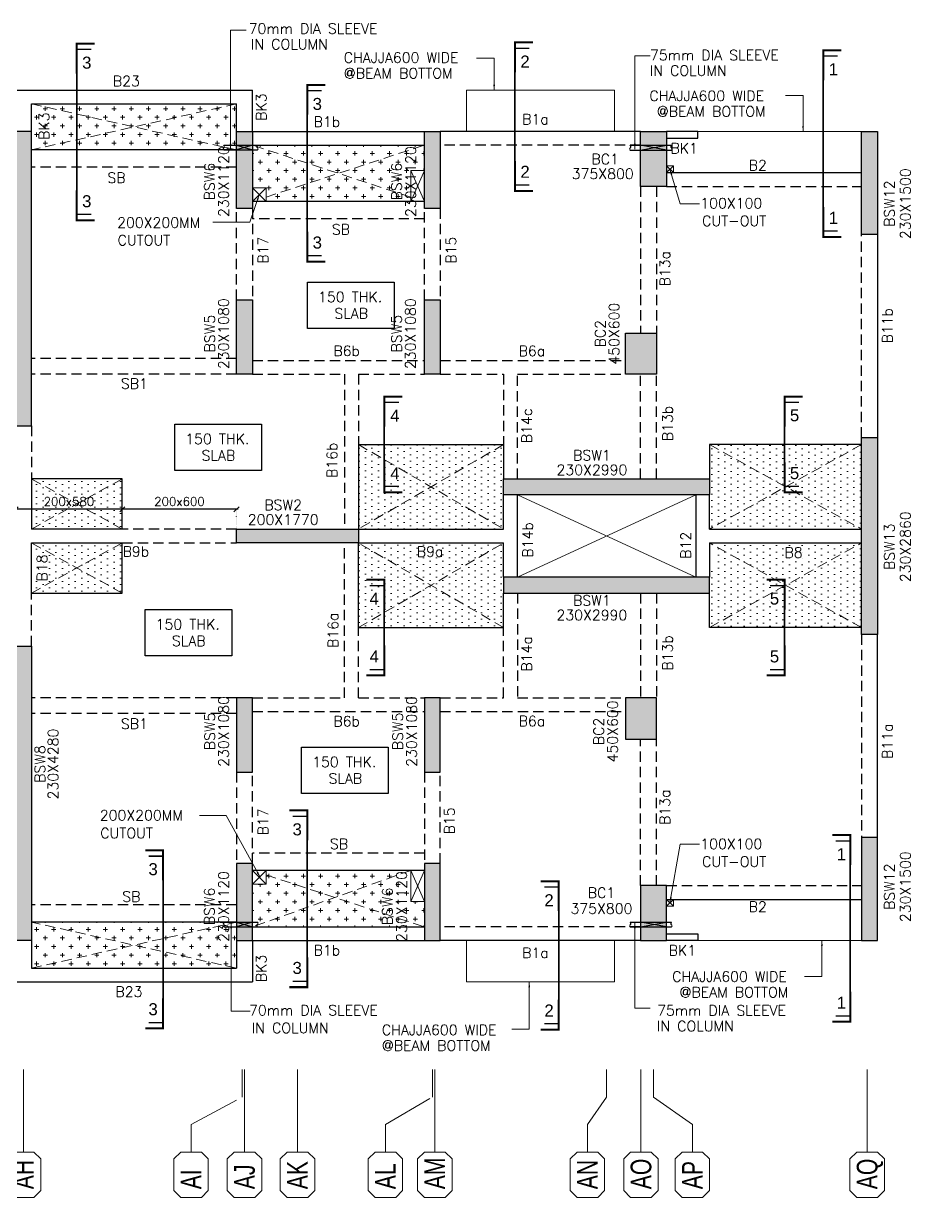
# Model space of a CAD drawing. Header units: inches. Extents: x 733929 to 798320, y 241462 to 287086.
# Drawn here: x 785435 to 798320, y 266859 to 283920 of the extents above; entities that cross this region are included whole.
import ezdxf
from ezdxf.enums import TextEntityAlignment as Align

# ---------------------------------------------------------------- set-up
doc = ezdxf.new("R2010")
doc.units = ezdxf.units.IN
doc.header["$LTSCALE"] = 600
doc.header["$MEASUREMENT"] = 0
for name, pattern in [('CENTER', [2, 1.25, -0.25, 0.25, -0.25]), ('CONTINOUS', [0]), ('DOT', [0.25, 0, -0.25]), ('HIDDEN', [0.375, 0.25, -0.125])]:
    doc.linetypes.add(name, pattern=pattern)
for name, color, linetype in [('B-100X750', 6, 'Continuous'), ('B-200X450', 212, 'Continuous'), ('B-200X580', 142, 'HIDDEN'), ('B-200X600', 62, 'HIDDEN'), ('B-200x750', 141, 'HIDDEN'), ('B-230X580', 134, 'HIDDEN'), ('B-230X600', 203, 'Continuous'), ('B-230x750', 52, 'HIDDEN'), ('B-250XAS PER DETAIL', 13, 'Continuous'), ('B-SB', 44, 'Continuous'), ('REBARS', 10, 'Continuous'), ('S-COL. NO.  COP', 1, 'Continuous'), ('S-COLUMN', 1, 'Continuous'), ('S-SEC. MARK', 213, 'Continuous'), ('S-SLAB LINE', 30, 'Continuous'), ('S-SLAB NO.', 42, 'Continuous'), ('S-SLAB R.F. DIM', 2, 'Continuous'), ('S-SLEEVE', 1, 'Continuous'), ('S-TEXT.', 7, 'Continuous'), ('TYPE-A&B_FINAL UNIT PLAN$0$ELE-6', 8, 'Continuous')]:
    doc.layers.add(name, color=color, linetype=linetype)
doc.layers.add('CENTER LINE', color=7, linetype='CENTER', lineweight=5, true_color=0x8b4646)
for name, color, linetype, lineweight in [('DIM', 9, 'Continuous', 25), ('du-bm nos mrk', 6, 'Continuous', 15), ('S-COL-HATCH', 8, 'Continuous', 15), ('S-CUT-OUT', 3, 'CONTINOUS', 18), ('S-PROJECTION', 171, 'CONTINOUS', 18), ('S-SUNK', 8, 'Continuous', 15)]:
    doc.layers.add(name, color=color, linetype=linetype, lineweight=lineweight)
doc.styles.add('ARIAL', font='arial.ttf')
doc.styles.add('MA', font='romans.shx', dxfattribs={"width": 0.8})
doc.styles.add('Roman', font='romans')
doc.styles.add('romans', font='romans.shx')
doc.styles.add('ROMANSE', font='romans.shx')
doc.styles.add('SWISS', font='swisscl.ttf')
doc.dimstyles.new('du-100', dxfattribs={"dimtxt": 250, "dimasz": 80, "dimexe": 1, "dimexo": 1, "dimgap": 25, "dimtad": 1, "dimdec": 0, "dimzin": 3, "dimdsep": 46, "dimtxsty": 'MA', "dimblk": '100', "dimcen": 1, "dimdle": 1, "dimclrd": 2, "dimclre": 2, "dimclrt": 256, "dimadec": 0, "dimazin": 1, "dimtfac": 1, "dimtdec": 0, "dimtofl": 0, "dimtmove": 0, "dimatfit": 0, "dimfxl": 0, "dimfxlon": 1, "dimtolj": 1, "dimlwd": 15, "dimlwe": 9, "dimarcsym": 0})
doc.dimstyles.new('VISHAL', dxfattribs={"dimtxt": 230, "dimasz": 100, "dimexe": 0, "dimexo": 0, "dimgap": 25, "dimtad": 1, "dimdec": 0, "dimdsep": 46, "dimtxsty": 'romans', "dimblk": 'OBLIQUE', "dimcen": -225, "dimdle": 25, "dimclrd": 256, "dimclre": 256, "dimclrt": 7, "dimadec": 8, "dimazin": 1, "dimtfac": 1, "dimtdec": 0, "dimtix": 1, "dimtmove": 1, "dimatfit": 0, "dimfxl": 50, "dimfxlon": 1, "dimlwd": -1, "dimlwe": -1, "dimarcsym": 1})
pattern_1 = [(90, (90, 200), (-93.75, 46.875), [0, -93.75])]
pattern_2 = [(90, (60, 1645), (-93.75, 46.875), [0, -93.75])]

# ---------------------------------------------------------------- blocks, each defined once
blk = doc.blocks.new('*U31')
at = {"color": 0}
for p, q in [((0, -400), (0, 0)), ((0, -800), (0, -400)), ((0, -1200), (0, -800))]:
    blk.add_line(p, q, dxfattribs=at)
blk.add_lwpolyline([(-150, -1200), (-250, -1300), (-250, -1761), (-150, -1861), (150, -1861), (250, -1761), (250, -1300), (150, -1200)], close=True, dxfattribs=at)
at = {"color": 7, "ltscale": 650, "style": 'SWISS'}
blk.add_attdef('1', (150, -1826), '', height=300, rotation=90, dxfattribs=at)
blk = doc.blocks.new('*U36')
at = {"color": 0}
for p, q in [((0, -400), (0, 0)), ((-279, -800), (0, -400)), ((-279, -1200), (-279, -800))]:
    blk.add_line(p, q, dxfattribs=at)
blk.add_lwpolyline([(-429, -1200), (-529, -1300), (-529, -1761), (-429, -1861), (-129, -1861), (-29, -1761), (-29, -1300), (-129, -1200)], close=True, dxfattribs=at)
at = {"color": 7, "ltscale": 650, "style": 'SWISS'}
blk.add_attdef('1', (-129, -1826), '', height=300, rotation=90, dxfattribs=at)
blk = doc.blocks.new('*U37')
at = {"color": 0}
for p, q in [((0, -400), (0, 0)), ((564, -800), (0, -400)), ((564, -1200), (564, -800))]:
    blk.add_line(p, q, dxfattribs=at)
blk.add_lwpolyline([(414, -1200), (314, -1300), (314, -1761), (414, -1861), (714, -1861), (814, -1761), (814, -1300), (714, -1200)], close=True, dxfattribs=at)
at = {"color": 7, "ltscale": 650, "style": 'SWISS'}
blk.add_attdef('1', (714, -1826), '', height=300, rotation=90, dxfattribs=at)
blk = doc.blocks.new('*U42')
at = {"color": 0}
for p, q in [((0, -400), (0, 0)), ((-741, -800), (0, -400)), ((-741, -1200), (-741, -800))]:
    blk.add_line(p, q, dxfattribs=at)
blk.add_lwpolyline([(-891, -1200), (-991, -1300), (-991, -1761), (-891, -1861), (-591, -1861), (-491, -1761), (-491, -1300), (-591, -1200)], close=True, dxfattribs=at)
at = {"color": 7, "ltscale": 650, "style": 'SWISS'}
blk.add_attdef('1', (-591, -1826), '', height=300, rotation=90, dxfattribs=at)
blk = doc.blocks.new('*U40')
at = {"color": 0}
for p, q in [((0, -400), (0, 0)), ((-683, -800), (0, -400)), ((-683, -1200), (-683, -800))]:
    blk.add_line(p, q, dxfattribs=at)
blk.add_lwpolyline([(-833, -1200), (-933, -1300), (-933, -1761), (-833, -1861), (-533, -1861), (-433, -1761), (-433, -1300), (-533, -1200)], close=True, dxfattribs=at)
at = {"color": 7, "ltscale": 650, "style": 'SWISS'}
blk.add_attdef('1', (-533, -1826), '', height=300, rotation=90, dxfattribs=at)
blk = doc.blocks.new('TOWER A&B C.L.LVL & NO-X')
at = {"layer": 'CENTER LINE', "color": 2, "ltscale": 1250}
for name, p, values in [('*U31', (48925, 0), {'1': ' AH'}), ('*U42', (52100, 0), {'1': ' AI'}), ('*U31', (52135, 0), {'1': ' AJ'}), ('*U40', (54865, 0), {'1': ' AL'}), ('*U31', (54900, 0), {'1': ' AM'}), ('*U31', (57895, 0), {'1': ' AO'}), ('*U31', (61180, 0), {'1': ' AQ'}), ('*U31', (52905, 0), {'1': ' AK'}), ('*U36', (57395, 0), {'1': ' AN'}), ('*U37', (58077, 0), {'1': ' AP'})]:
    blk.add_blockref(name, p, dxfattribs=at).add_auto_attribs(values)
blk = doc.blocks.new('_Oblique')
at = {"color": 0, "linetype": 'ByBlock', "lineweight": -2}
blk.add_line((-0.5, -0.5), (0.5, 0.5), dxfattribs=at)
blk = doc.blocks.new('*D256')
at = {"layer": 'Defpoints', "color": 0, "transparency": 16777216}
for p in [(786870, 276860), (786870, 276572), (788530, 276572)]:
    blk.add_point(p, dxfattribs=at)
at = {"layer": 'S-SLAB R.F. DIM', "linetype": 'Continuous', "ltscale": 0.1, "transparency": 16777216}
blk.add_line((788555, 276860), (786845, 276860), dxfattribs=at)
at = {"layer": 'S-SLAB R.F. DIM', "linetype": 'DOT', "ltscale": 0.1, "transparency": 16777216}
for p, q in [((786870, 276572), (786870, 276860)), ((788530, 276572), (788530, 276860))]:
    blk.add_line(p, q, dxfattribs=at)
at = {"layer": 'S-SLAB R.F. DIM', "linetype": 'ByBlock', "transparency": 16777216, "xscale": 75, "yscale": 75, "zscale": 75, "rotation": 180}
blk.add_blockref('_Oblique', (786870, 276860), dxfattribs=at)
at = {"layer": 'S-SLAB R.F. DIM', "linetype": 'ByBlock', "transparency": 16777216, "xscale": 75, "yscale": 75, "zscale": 75}
blk.add_blockref('_Oblique', (788530, 276860), dxfattribs=at)
at = {"layer": 'S-SLAB R.F. DIM', "color": 7, "transparency": 16777216, "insert": (787700, 276973), "char_height": 125, "attachment_point": 5, "style": 'romans'}
blk.add_mtext('200x600', dxfattribs=at)
blk = doc.blocks.new('*D257')
at = {"layer": 'Defpoints', "color": 0, "transparency": 16777216}
for p in [(785320, 276860), (785320, 276572), (786870, 276572)]:
    blk.add_point(p, dxfattribs=at)
at = {"layer": 'S-SLAB R.F. DIM', "linetype": 'Continuous', "ltscale": 0.1, "transparency": 16777216}
blk.add_line((786895, 276860), (785295, 276860), dxfattribs=at)
at = {"layer": 'S-SLAB R.F. DIM', "linetype": 'DOT', "ltscale": 0.1, "transparency": 16777216}
for p, q in [((785320, 276572), (785320, 276860)), ((786870, 276572), (786870, 276860))]:
    blk.add_line(p, q, dxfattribs=at)
at = {"layer": 'S-SLAB R.F. DIM', "linetype": 'ByBlock', "transparency": 16777216, "xscale": 75, "yscale": 75, "zscale": 75, "rotation": 180}
blk.add_blockref('_Oblique', (785320, 276860), dxfattribs=at)
at = {"layer": 'S-SLAB R.F. DIM', "linetype": 'ByBlock', "transparency": 16777216, "xscale": 75, "yscale": 75, "zscale": 75}
blk.add_blockref('_Oblique', (786870, 276860), dxfattribs=at)
at = {"layer": 'S-SLAB R.F. DIM', "color": 7, "transparency": 16777216, "insert": (786095, 276973), "char_height": 125, "attachment_point": 5, "style": 'romans'}
blk.add_mtext('200x580', dxfattribs=at)
blk = doc.blocks.new('100')
at = {"layer": 'DIM', "color": 2}
for p, q in [((1.5, 0), (-1.5, 0)), ((1.06, 1.06), (-1.06, -1.06)), ((0, -1.5), (0, 1.5))]:
    blk.add_line(p, q, dxfattribs=at)

msp = doc.modelspace()

# ---------------------------------------------------------------- hatches: boundary and pattern name
at = {"layer": 'REBARS'}
h = msp.add_hatch(color=8, dxfattribs=at)
h.dxf.hatch_style = 1
h.paths.add_polyline_path([(785319.7, 282352.2), (785319.7, 278072.2), (785549.7, 278072.2), (785549.7, 282352.2)])
h = msp.add_hatch(color=8, dxfattribs=at)
h.dxf.hatch_style = 1
h.paths.add_polyline_path([(788529.7, 282352.2), (788759.7, 282352.2), (788759.7, 281232.2), (788529.7, 281232.2)])
h = msp.add_hatch(color=8, dxfattribs=at)
h.dxf.hatch_style = 1
h.paths.add_polyline_path([(791259.7, 282352.2), (791489.7, 282352.2), (791489.7, 281232.2), (791259.7, 281232.2)])
h = msp.add_hatch(color=8, dxfattribs=at)
h.dxf.hatch_style = 1
h.paths.add_polyline_path([(794399.7, 282352.2), (794774.7, 282352.2), (794774.7, 281552.2), (794399.7, 281552.2)])
h = msp.add_hatch(color=8, dxfattribs=at)
h.dxf.hatch_style = 1
h.paths.add_polyline_path([(797609.7, 282352.2), (797839.7, 282352.2), (797839.7, 280852.2), (797609.7, 280852.2)])
h = msp.add_hatch(color=8, dxfattribs=at)
h.dxf.hatch_style = 1
h.paths.add_polyline_path([(788529.7, 279902.2), (788759.7, 279902.2), (788759.7, 278822.2), (788529.7, 278822.2)])
h = msp.add_hatch(color=8, dxfattribs=at)
h.dxf.hatch_style = 1
h.paths.add_polyline_path([(791259.7, 279902.2), (791489.7, 279902.2), (791489.7, 278822.2), (791259.7, 278822.2)])
h = msp.add_hatch(color=8, dxfattribs=at)
h.dxf.hatch_style = 1
h.paths.add_polyline_path([(794179.7, 279422.2), (794629.7, 279422.2), (794629.7, 278822.2), (794179.7, 278822.2)])
h = msp.add_hatch(color=8, dxfattribs=at)
h.dxf.hatch_style = 1
h.paths.add_polyline_path([(797839.7, 275042.2), (797609.7, 275042.2), (797609.7, 277902.2), (797839.7, 277902.2)])
h = msp.add_hatch(color=8, dxfattribs=at)
h.dxf.hatch_style = 1
h.paths.add_polyline_path([(795399.7, 277072.2), (792409.7, 277072.2), (792409.7, 277302.2), (795399.7, 277302.2)])
h = msp.add_hatch(color=8, dxfattribs=at)
h.dxf.hatch_style = 1
h.paths.add_polyline_path([(790299.7, 276372.2), (788529.7, 276372.2), (788529.7, 276572.2), (790299.7, 276572.2)])
h = msp.add_hatch(color=8, dxfattribs=at)
h.dxf.hatch_style = 1
h.paths.add_polyline_path([(795399.7, 275872.2), (792409.7, 275872.2), (792409.7, 275642.2), (795399.7, 275642.2)])
h = msp.add_hatch(color=8, dxfattribs=at)
h.dxf.hatch_style = 1
h.paths.add_polyline_path([(785319.7, 270592.2), (785319.7, 274872.2), (785549.7, 274872.2), (785549.7, 270592.2)])
h = msp.add_hatch(color=8, dxfattribs=at)
h.dxf.hatch_style = 1
h.paths.add_polyline_path([(788529.7, 273042.2), (788759.7, 273042.2), (788759.7, 274122.2), (788529.7, 274122.2)])
h = msp.add_hatch(color=8, dxfattribs=at)
h.dxf.hatch_style = 1
h.paths.add_polyline_path([(791259.7, 273042.2), (791489.7, 273042.2), (791489.7, 274122.2), (791259.7, 274122.2)])
h = msp.add_hatch(color=8, dxfattribs=at)
h.dxf.hatch_style = 1
h.paths.add_polyline_path([(794179.7, 273522.2), (794629.7, 273522.2), (794629.7, 274122.2), (794179.7, 274122.2)])
h = msp.add_hatch(color=8, dxfattribs=at)
h.dxf.hatch_style = 1
h.paths.add_polyline_path([(797609.7, 270592.2), (797839.7, 270592.2), (797839.7, 272092.2), (797609.7, 272092.2)])
h = msp.add_hatch(color=8, dxfattribs=at)
h.dxf.hatch_style = 1
h.paths.add_polyline_path([(788529.7, 270592.2), (788759.7, 270592.2), (788759.7, 271712.2), (788529.7, 271712.2)])
h = msp.add_hatch(color=8, dxfattribs=at)
h.dxf.hatch_style = 1
h.paths.add_polyline_path([(791259.7, 270592.2), (791489.7, 270592.2), (791489.7, 271712.2), (791259.7, 271712.2)])
h = msp.add_hatch(color=8, dxfattribs=at)
h.dxf.hatch_style = 1
h.paths.add_polyline_path([(794399.7, 270592.2), (794774.7, 270592.2), (794774.7, 271392.2), (794399.7, 271392.2)])
at = {"layer": 'S-COL-HATCH', "lineweight": 0}
h = msp.add_hatch(dxfattribs=at)
h.set_pattern_fill('CROSS', color=256, scale=500, angle=90)
h.set_pattern_definition([(90, (1e-10, -600), (-125, 125), [62.5, -187.5]), (180, (31.25, -568.75), (-125, -125), [62.5, -187.5])])
h.paths.add_polyline_path([(788529.7, 282752.2), (785549.7, 282752.2), (785549.7, 282082.2), (788529.7, 282082.2)])
h = msp.add_hatch(dxfattribs=at)
h.set_pattern_fill('CROSS', color=256, scale=500, angle=90)
h.paths.add_polyline_path([(791259.7, 281782.2), (791259.7, 281482.2), (791259.7, 281482.2), (791259.7, 282152.1), (788759.7, 282152.1), (788759.7, 281532.2), (788958.8, 281532.2), (788958.8, 281332.2), (790959.7, 281332.2), (790959.7, 281482.2), (791059.7, 281482.2), (791059.7, 281782.2)])
h = msp.add_hatch(dxfattribs=at)
h.set_pattern_fill('DOTS', color=256, scale=1500, angle=90)
h.set_pattern_definition(pattern_1)
h.paths.add_polyline_path([(792409.7, 277802.2), (790299.7, 277802.2), (790299.7, 276572.2), (792409.7, 276572.2)])
h = msp.add_hatch(dxfattribs=at)
h.set_pattern_fill('DOTS', color=256, scale=1500, angle=90)
h.set_pattern_definition(pattern_2)
h.paths.add_polyline_path([(795399.7, 276587.2), (796239.7, 276587.2), (797609.7, 276587.2), (797609.7, 277802.2), (795399.7, 277802.2)])
at = {"layer": 'S-COL-HATCH'}
h = msp.add_hatch(dxfattribs=at)
h.set_pattern_fill('DOTS', color=256, scale=1500, angle=90)
h.paths.add_polyline_path([(785549.7, 276572.2), (786869.7, 276572.2), (786869.7, 277302.2), (785549.7, 277302.2)])
h = msp.add_hatch(dxfattribs=at)
h.set_pattern_fill('DOTS', color=256, scale=1500, angle=90)
h.paths.add_polyline_path([(786869.7, 275642.2), (785549.7, 275642.2), (785549.7, 276372.2), (786869.7, 276372.2)])
at = {"layer": 'S-COL-HATCH', "lineweight": 0}
h = msp.add_hatch(dxfattribs=at)
h.set_pattern_fill('DOTS', color=256, scale=1500, angle=90)
h.set_pattern_definition(pattern_1)
h.paths.add_polyline_path([(792409.7, 275142.2), (790299.7, 275142.2), (790299.7, 276372.2), (792409.7, 276372.2)])
h = msp.add_hatch(dxfattribs=at)
h.set_pattern_fill('DOTS', color=256, scale=1500, angle=90)
h.set_pattern_definition(pattern_2)
h.paths.add_polyline_path([(795399.7, 275727.2), (795469.7, 276357.2), (796239.7, 276357.2), (797609.7, 276357.2), (797609.7, 275142.2), (795399.7, 275142.2)])
h = msp.add_hatch(dxfattribs=at)
h.set_pattern_fill('CROSS', color=256, scale=500, angle=90)
h.paths.add_polyline_path([(791259.7, 271462.2), (791259.7, 271162.2), (791059.7, 271162.2), (791059.7, 271462.2), (790959.7, 271462.2), (790959.7, 271612.2), (788958.8, 271612.2), (788958.8, 271412.2), (788759.7, 271412.2), (788759.7, 270792.2), (791259.7, 270792.2), (791259.7, 271462.2)])
h = msp.add_hatch(dxfattribs=at)
h.set_pattern_fill('CROSS', color=256, scale=500, angle=90)
h.set_pattern_definition([(90, (1e-10, 600), (-125, 125), [62.5, -187.5]), (180, (31.25, 631.25), (-125, -125), [62.5, -187.5])])
h.paths.add_polyline_path([(788529.7, 270197.2), (785549.7, 270187.2), (785549.7, 270862.2), (788529.7, 270872.2)])

# ---------------------------------------------------------------- linework, layer by layer
at = {"layer": 'B-100X750'}
for points in [[(795229.7, 282352.2), (794774.7, 282352.2), (794774.7, 282252.2), (795229.7, 282252.2)], [(795229.7, 270592.2), (794774.7, 270592.2), (794774.7, 270692.2), (795229.7, 270692.2)]]:
    msp.add_lwpolyline(points, close=True, dxfattribs=at)
at = {"layer": 'B-200X450', "linetype": 'Continuous'}
for p, q in [((792409.7, 276572.2), (792409.7, 277072.2)), ((792609.7, 275872.2), (792609.7, 277072.2)), ((795199.7, 277072.2), (795199.7, 275872.2)), ((795399.7, 276572.2), (795399.7, 277072.2)), ((790299.7, 276572.2), (792409.7, 276572.2)), ((795399.7, 276572.2), (797609.7, 276572.2)), ((790299.7, 276372.2), (792409.7, 276372.2)), ((792409.7, 275872.2), (792409.7, 276372.2)), ((795399.7, 276372.2), (795399.7, 275872.2)), ((795399.7, 276372.2), (797609.7, 276372.2))]:
    msp.add_line(p, q, dxfattribs=at)
at = {"layer": 'B-200X580', "linetype": 'Continuous'}
for p, q in [((786869.7, 276572.2), (785549.7, 276572.2)), ((785549.7, 276372.2), (786869.7, 276372.2))]:
    msp.add_line(p, q, dxfattribs=at)
at = {"layer": 'B-200X600', "linetype": 'CONTINOUS'}
for p, q in [((785319.7, 282952.2), (788759.7, 282952.2)), ((788759.7, 282352.2), (791259.7, 282352.2)), ((788759.7, 270592.2), (791259.7, 270592.2)), ((785319.7, 269992.2), (788759.7, 269992.2))]:
    msp.add_line(p, q, dxfattribs=at)
at = {"layer": 'B-200X600', "linetype": 'Continuous'}
for p, q in [((785549.7, 282752.2), (788529.7, 282752.2)), ((788759.7, 282152.2), (791259.7, 282152.2)), ((790299.7, 277802.2), (790299.7, 276572.2)), ((792409.7, 277802.2), (792409.7, 277302.2)), ((790299.7, 275142.2), (790299.7, 276372.2)), ((792409.7, 275142.2), (792409.7, 275642.2)), ((788759.7, 270792.2), (791259.7, 270792.2)), ((785549.7, 270192.2), (788529.7, 270192.2))]:
    msp.add_line(p, q, dxfattribs=at)
at = {"layer": 'B-200X600', "linetype": 'ByBlock'}
for p, q in [((794774.7, 281752.2), (797609.7, 281752.2)), ((794774.7, 271192.2), (797609.7, 271192.2))]:
    msp.add_line(p, q, dxfattribs=at)
at = {"layer": 'B-200X600', "linetype": 'HIDDEN'}
for p, q in [((794774.7, 281552.2), (797609.7, 281552.2)), ((788759.7, 279022.2), (791259.7, 279022.2)), ((791489.7, 279022.2), (794179.7, 279022.2)), ((788759.7, 278822.2), (790099.7, 278822.2)), ((790099.7, 278822.2), (790099.7, 276572.2)), ((790299.7, 278822.2), (791259.7, 278822.2)), ((790299.7, 278822.2), (790299.7, 277802.2)), ((791489.7, 278822.2), (792409.7, 278822.2)), ((792409.7, 278822.2), (792409.7, 277802.2)), ((792609.7, 277302.2), (792609.7, 278822.2)), ((792609.7, 278822.2), (794179.7, 278822.2)), ((788529.7, 276572.2), (786869.7, 276572.2)), ((786869.7, 276372.2), (788529.7, 276372.2)), ((790099.7, 274122.2), (790099.7, 276372.2)), ((792609.7, 275642.2), (792609.7, 274122.2)), ((790299.7, 274122.2), (790299.7, 275142.2)), ((792409.7, 274122.2), (792409.7, 275142.2)), ((788759.7, 274122.2), (790099.7, 274122.2)), ((790299.7, 274122.2), (791259.7, 274122.2)), ((791489.7, 274122.2), (792409.7, 274122.2)), ((792609.7, 274122.2), (794179.7, 274122.2)), ((788759.7, 273922.2), (791259.7, 273922.2)), ((791489.7, 273922.2), (794179.7, 273922.2)), ((794774.7, 271392.2), (797609.7, 271392.2))]:
    msp.add_line(p, q, dxfattribs=at)
at = {"layer": 'B-200x750', "linetype": 'CONTINOUS'}
for p, q in [((794399.7, 282352.2), (791489.7, 282352.2)), ((794399.7, 270592.2), (791489.7, 270592.2))]:
    msp.add_line(p, q, dxfattribs=at)
at = {"layer": 'B-200x750', "linetype": 'HIDDEN'}
for p, q in [((794399.7, 282152.2), (791489.7, 282152.2)), ((794399.7, 270792.2), (791489.7, 270792.2))]:
    msp.add_line(p, q, dxfattribs=at)
at = {"layer": 'B-230X580', "linetype": 'Continuous'}
for p, q in [((785549.7, 277302.2), (785549.7, 276572.2)), ((785549.7, 275642.2), (785549.7, 276372.2))]:
    msp.add_line(p, q, dxfattribs=at)
at = {"layer": 'B-230X600', "linetype": 'Continuous'}
for p, q in [((788759.7, 282352.2), (788759.7, 282952.2)), ((785549.7, 282352.2), (785549.7, 282752.2)), ((788529.7, 282352.2), (788529.7, 282752.2)), ((785549.7, 270592.2), (785549.7, 270192.2)), ((788529.7, 270592.2), (788529.7, 270192.2)), ((788759.7, 270592.2), (788759.7, 269992.2))]:
    msp.add_line(p, q, dxfattribs=at)
at = {"layer": 'B-230X600', "linetype": 'HIDDEN'}
for p, q in [((794399.7, 281552.2), (794399.7, 279422.2)), ((794629.7, 281552.2), (794629.7, 279422.2)), ((788529.7, 279902.2), (788529.7, 281232.2)), ((788759.7, 281232.2), (788759.7, 279902.2)), ((791259.7, 279902.2), (791259.7, 281232.2)), ((791489.7, 281232.2), (791489.7, 279902.2)), ((794399.7, 277302.2), (794399.7, 278822.2)), ((794629.7, 277302.2), (794629.7, 278822.2)), ((785549.7, 278072.2), (785549.7, 277302.2)), ((785549.7, 274872.2), (785549.7, 275642.2)), ((794399.7, 275642.2), (794399.7, 274122.2)), ((794629.7, 275642.2), (794629.7, 274122.2)), ((794399.7, 271392.2), (794399.7, 273522.2)), ((794629.7, 271392.2), (794629.7, 273522.2)), ((788529.7, 273042.2), (788529.7, 271712.2)), ((788759.7, 271712.2), (788759.7, 273042.2)), ((791259.7, 273042.2), (791259.7, 271712.2)), ((791489.7, 271712.2), (791489.7, 273042.2))]:
    msp.add_line(p, q, dxfattribs=at)
at = {"layer": 'B-230x750', "linetype": 'HIDDEN'}
for p, q in [((797609.7, 277902.2), (797609.7, 280852.2)), ((797609.7, 275042.2), (797609.7, 272092.2))]:
    msp.add_line(p, q, dxfattribs=at)
at = {"layer": 'B-230x750', "linetype": 'Continuous'}
for p, q in [((797839.7, 280852.2), (797839.7, 277902.2)), ((797839.7, 272092.2), (797839.7, 275042.2))]:
    msp.add_line(p, q, dxfattribs=at)
at = {"layer": 'B-250XAS PER DETAIL'}
for p, q in [((788529.7, 282082.2), (785549.7, 282082.2)), ((791259.7, 281332.2), (788759.7, 281332.2)), ((791259.7, 271612.2), (788759.7, 271612.2)), ((788529.7, 270862.2), (785549.7, 270862.2))]:
    msp.add_line(p, q, dxfattribs=at)
at = {"layer": 'B-250XAS PER DETAIL', "linetype": 'HIDDEN'}
for p, q in [((788529.7, 281832.2), (785549.7, 281832.2)), ((791259.7, 281082.2), (788759.7, 281082.2)), ((791259.7, 271862.2), (788759.7, 271862.2)), ((788529.7, 271112.2), (785549.7, 271112.2))]:
    msp.add_line(p, q, dxfattribs=at)
at = {"layer": 'B-SB', "linetype": 'HIDDEN'}
for p, q in [((788529.7, 279052.2), (785549.7, 279052.2)), ((788529.7, 278822.2), (785549.7, 278822.2)), ((788529.7, 274122.2), (785549.7, 274122.2)), ((788529.7, 273892.2), (785549.7, 273892.2))]:
    msp.add_line(p, q, dxfattribs=at)
at = {"layer": 'du-bm nos mrk'}
msp.add_lwpolyline([(785319.7, 269992.2), (788759.7, 269992.2), (788759.7, 270592.2), (791869.7, 270592.2), (791869.7, 269992.2), (794019.7, 269992.2), (794019.7, 270592.2), (797839.7, 270592.2), (797839.7, 282352.2), (794019.7, 282352.2), (794019.7, 282952.2), (791869.7, 282952.2), (791869.7, 282352.2), (788759.7, 282352.2), (788759.7, 282952.2), (785319.7, 282952.2)], dxfattribs=at)
at = {"layer": 'S-COLUMN'}
for points in [[(785319.7, 282352.2), (785319.7, 278072.2), (785549.7, 278072.2), (785549.7, 282352.2)], [(788529.7, 282352.2), (788759.7, 282352.2), (788759.7, 281232.2), (788529.7, 281232.2)], [(791259.7, 282352.2), (791489.7, 282352.2), (791489.7, 281232.2), (791259.7, 281232.2)], [(794399.7, 282352.2), (794774.7, 282352.2), (794774.7, 281552.2), (794399.7, 281552.2)], [(797609.7, 282352.2), (797839.7, 282352.2), (797839.7, 280852.2), (797609.7, 280852.2)], [(788529.7, 279902.2), (788759.7, 279902.2), (788759.7, 278822.2), (788529.7, 278822.2)], [(791259.7, 279902.2), (791489.7, 279902.2), (791489.7, 278822.2), (791259.7, 278822.2)], [(794179.7, 279422.2), (794629.7, 279422.2), (794629.7, 278822.2), (794179.7, 278822.2)], [(797839.7, 275042.2), (797609.7, 275042.2), (797609.7, 277902.2), (797839.7, 277902.2)], [(795399.7, 277072.2), (792409.7, 277072.2), (792409.7, 277302.2), (795399.7, 277302.2)], [(790299.7, 276372.2), (788529.7, 276372.2), (788529.7, 276572.2), (790299.7, 276572.2)], [(795399.7, 275872.2), (792409.7, 275872.2), (792409.7, 275642.2), (795399.7, 275642.2)], [(785319.7, 270592.2), (785319.7, 274872.2), (785549.7, 274872.2), (785549.7, 270592.2)], [(788529.7, 273042.2), (788759.7, 273042.2), (788759.7, 274122.2), (788529.7, 274122.2)], [(791259.7, 273042.2), (791489.7, 273042.2), (791489.7, 274122.2), (791259.7, 274122.2)], [(794179.7, 273522.2), (794629.7, 273522.2), (794629.7, 274122.2), (794179.7, 274122.2)], [(797609.7, 270592.2), (797839.7, 270592.2), (797839.7, 272092.2), (797609.7, 272092.2)], [(788529.7, 270592.2), (788759.7, 270592.2), (788759.7, 271712.2), (788529.7, 271712.2)], [(791259.7, 270592.2), (791489.7, 270592.2), (791489.7, 271712.2), (791259.7, 271712.2)], [(794399.7, 270592.2), (794774.7, 270592.2), (794774.7, 271392.2), (794399.7, 271392.2)]]:
    msp.add_lwpolyline(points, close=True, dxfattribs=at)
at = {"layer": 'S-CUT-OUT'}
for p, q in [((794874.7, 281852.2), (794774.7, 281752.2)), ((794874.7, 281752.2), (794774.7, 281852.2)), ((791259.7, 281332.2), (791059.7, 281782.2)), ((791259.7, 281782.2), (791059.7, 281332.2)), ((788958.8, 281532.2), (788759.7, 281332.2)), ((788958.8, 281332.2), (788759.7, 281532.2)), ((788958.8, 271412.2), (788759.7, 271612.2)), ((788958.8, 271612.2), (788759.7, 271412.2)), ((788958.8, 271412.2), (788759.7, 271612.2)), ((788958.8, 271612.2), (788759.7, 271412.2)), ((791259.7, 271612.2), (791059.7, 271162.2)), ((791259.7, 271162.2), (791059.7, 271612.2)), ((794874.7, 271192.2), (794774.7, 271092.2)), ((794874.7, 271092.2), (794774.7, 271192.2))]:
    msp.add_line(p, q, dxfattribs=at)
at = {"layer": 'S-CUT-OUT', "lineweight": 0}
for p, q in [((795199.7, 277072.2), (792609.7, 275872.2)), ((795199.7, 275872.2), (792609.7, 277072.2))]:
    msp.add_line(p, q, dxfattribs=at)
at = {"layer": 'S-CUT-OUT'}
for points in [[(794874.7, 281852.2), (794774.7, 281852.2), (794774.7, 281752.2), (794874.7, 281752.2)], [(791059.7, 281782.2), (791259.7, 281782.2), (791259.7, 281332.2), (791059.7, 281332.2)], [(788958.8, 281532.2), (788759.7, 281532.2), (788759.7, 281332.2), (788958.8, 281332.2)], [(788958.8, 271412.2), (788759.7, 271412.2), (788759.7, 271612.2), (788958.8, 271612.2)], [(788958.8, 271412.2), (788759.7, 271412.2), (788759.7, 271612.2), (788958.8, 271612.2)], [(791059.7, 271162.2), (791259.7, 271162.2), (791259.7, 271612.2), (791059.7, 271612.2)], [(794874.7, 271092.2), (794774.7, 271092.2), (794774.7, 271192.2), (794874.7, 271192.2)]]:
    msp.add_lwpolyline(points, close=True, dxfattribs=at)
at = {"layer": 'S-PROJECTION'}
for points in [[(794019.7, 282352.2), (794019.7, 282952.2), (791869.7, 282952.2), (791869.7, 282352.2)], [(797609.7, 282352.2), (795229.7, 282352.2)], [(794019.7, 270592.2), (794019.7, 269992.2), (791869.7, 269992.2), (791869.7, 270592.2)], [(797609.7, 270592.2), (795229.7, 270592.2)]]:
    msp.add_lwpolyline(points, dxfattribs=at)
at = {"layer": 'S-SEC. MARK', "extrusion": (6.18596e-08, 0, 1), "elevation": 0}
for points, const_width in [([(786468.3, 283628.2), (786468.3, 283628.2), (786207.5, 283628.2), (786207.5, 283192.8)], 29.2), ([(786418.7, 283543.1), (786207.5, 283543.1), (786207.5, 283192.8)], 19.4), ([(792834.6, 283644.1), (792834.6, 283644.1), (792573.8, 283644.1), (792573.8, 283208.7)], 29.2), ([(792785.1, 283559), (792573.8, 283559), (792573.8, 283208.7)], 19.4), ([(797313.6, 283531.4), (797313.6, 283531.4), (797052.8, 283531.4), (797052.8, 283096)], 29.2), ([(797264.1, 283446.3), (797052.8, 283446.3), (797052.8, 283096)], 19.4), ([(789817, 283028.2), (789817, 283028.2), (789556.2, 283028.2), (789556.2, 282592.8)], 29.2), ([(789767.4, 282943.1), (789556.2, 282943.1), (789556.2, 282592.8)], 19.4), ([(792834.6, 281488), (792834.6, 281488), (792573.8, 281488), (792573.8, 281923.4)], 29.2), ([(792785.1, 281573.1), (792573.8, 281573.1), (792573.8, 281923.4)], 19.4), ([(786468.3, 281060.6), (786468.3, 281060.6), (786207.5, 281060.6), (786207.5, 281496)], 29.2), ([(786418.7, 281145.7), (786207.5, 281145.7), (786207.5, 281496)], 19.4), ([(797313.6, 280819.1), (797313.6, 280819.1), (797052.8, 280819.1), (797052.8, 281254.4)], 29.2), ([(797264.1, 280904.2), (797052.8, 280904.2), (797052.8, 281254.4)], 19.4), ([(789817, 280460.6), (789817, 280460.6), (789556.2, 280460.6), (789556.2, 280896)], 29.2), ([(789767.4, 280545.7), (789556.2, 280545.7), (789556.2, 280896)], 19.4), ([(790936.7, 278498.3), (790936.7, 278498.3), (790675.9, 278498.3), (790675.9, 278062.9)], 29.2), ([(796751, 278498.3), (796751, 278498.3), (796490.2, 278498.3), (796490.2, 278062.9)], 29.2), ([(790887.2, 278413.2), (790675.9, 278413.2), (790675.9, 278062.9)], 19.4), ([(796701.4, 278413.2), (796490.2, 278413.2), (796490.2, 278062.9)], 19.4), ([(790936.7, 277106.7), (790936.7, 277106.7), (790675.9, 277106.7), (790675.9, 277542)], 29.2), ([(790887.2, 277191.8), (790675.9, 277191.8), (790675.9, 277542)], 19.4), ([(796751, 277106.7), (796751, 277106.7), (796490.2, 277106.7), (796490.2, 277542)], 29.2), ([(796701.4, 277191.8), (796490.2, 277191.8), (796490.2, 277542)], 19.4)]:
    msp.add_lwpolyline(points, dxfattribs=dict(at, const_width=const_width))
at = {"layer": 'S-SEC. MARK', "linetype": 'HIDDEN', "ltscale": 0.8, "const_width": 24, "elevation": 0}
for points in [[(792573.8, 281923.4), (792573.8, 283208.7)], [(797052.8, 281254.4), (797052.8, 283096)], [(797443.8, 271689.9), (797443.8, 269848.4)], [(793209.8, 271021), (793209.8, 269735.7)]]:
    msp.add_lwpolyline(points, dxfattribs=at)
at = {"layer": 'S-SEC. MARK', "linetype": 'HIDDEN', "ltscale": 0.8, "const_width": 24}
for points in [[(786207.5, 281496), (786207.5, 283192.8)], [(789556.2, 280896), (789556.2, 282592.8)], [(790675.9, 277542), (790675.9, 278062.9)], [(796490.2, 277542), (796490.2, 278062.9)], [(790675.9, 275402.3), (790675.9, 274881.5)], [(796490.2, 275402.3), (796490.2, 274881.5)], [(789556.2, 272048.4), (789556.2, 270351.5)], [(787463.2, 271469.6), (787463.2, 269751.5)]]:
    msp.add_lwpolyline(points, dxfattribs=at)
at = {"layer": 'S-SEC. MARK', "extrusion": (-6.18596e-08, 0, 1)}
for points, const_width, elevation in [([(790415.1, 275837.7), (790415.1, 275837.7), (790675.9, 275837.7), (790675.9, 275402.3)], 29.2, 0), ([(790464.7, 275752.6), (790675.9, 275752.6), (790675.9, 275402.3)], 19.4, 0), ([(796229.4, 275837.7), (796229.4, 275837.7), (796490.2, 275837.7), (796490.2, 275402.3)], 29.2, 0), ([(796278.9, 275752.6), (796490.2, 275752.6), (796490.2, 275402.3)], 19.4, 0), ([(790415.1, 274446.1), (790415.1, 274446.1), (790675.9, 274446.1), (790675.9, 274881.5)], 29.2, 0), ([(790464.7, 274531.2), (790675.9, 274531.2), (790675.9, 274881.5)], 19.4, 0), ([(796229.4, 274446.1), (796229.4, 274446.1), (796490.2, 274446.1), (796490.2, 274881.5)], 29.2, 0), ([(796278.9, 274531.2), (796490.2, 274531.2), (796490.2, 274881.5)], 19.4, 0), ([(789295.4, 272483.8), (789295.4, 272483.8), (789556.2, 272483.8), (789556.2, 272048.4)], 29.2, 0), ([(789345, 272398.7), (789556.2, 272398.7), (789556.2, 272048.4)], 19.4, 0), ([(797183, 272125.3), (797183, 272125.3), (797443.8, 272125.3), (797443.8, 271689.9)], 29.2, -0.1), ([(797232.6, 272040.2), (797443.8, 272040.2), (797443.8, 271689.9)], 19.4, -0.1), ([(787202.4, 271904.9), (787202.4, 271904.9), (787463.2, 271904.9), (787463.2, 271469.6)], 29.2, 0), ([(787252, 271819.8), (787463.2, 271819.8), (787463.2, 271469.6)], 19.4, 0), ([(792949, 271456.4), (792949, 271456.4), (793209.8, 271456.4), (793209.8, 271021)], 29.2, 0), ([(792998.6, 271371.3), (793209.8, 271371.3), (793209.8, 271021)], 19.4, 0), ([(789295.4, 269916.2), (789295.4, 269916.2), (789556.2, 269916.2), (789556.2, 270351.5)], 29.2, 0), ([(789345, 270001.3), (789556.2, 270001.3), (789556.2, 270351.5)], 19.4, 0), ([(787202.4, 269316.2), (787202.4, 269316.2), (787463.2, 269316.2), (787463.2, 269751.5)], 29.2, 0), ([(787252, 269401.3), (787463.2, 269401.3), (787463.2, 269751.5)], 19.4, 0), ([(792949, 269300.3), (792949, 269300.3), (793209.8, 269300.3), (793209.8, 269735.7)], 29.2, 0), ([(792998.6, 269385.4), (793209.8, 269385.4), (793209.8, 269735.7)], 19.4, 0), ([(797183, 269413), (797183, 269413), (797443.8, 269413), (797443.8, 269848.4)], 29.2, -0.1), ([(797232.6, 269498.1), (797443.8, 269498.1), (797443.8, 269848.4)], 19.4, -0.1)]:
    msp.add_lwpolyline(points, dxfattribs=dict(at, const_width=const_width, elevation=elevation))
at = {"layer": 'S-SLAB LINE'}
for p, q in [((790299.7, 277802.2), (792409.7, 277802.2)), ((797609.7, 277802.2), (795399.7, 277802.2)), ((795399.7, 277802.2), (795399.7, 277302.2)), ((795399.7, 275142.2), (795399.7, 275642.2)), ((790299.7, 275142.2), (792409.7, 275142.2)), ((797609.7, 275142.2), (795399.7, 275142.2))]:
    msp.add_line(p, q, dxfattribs=at)
for points in [[(786869.7, 276572.2), (786869.7, 277302.2), (785549.7, 277302.2)], [(785549.7, 275642.2), (786869.7, 275642.2), (786869.7, 276372.2)]]:
    msp.add_lwpolyline(points, dxfattribs=at)
at = {"layer": 'S-SLAB NO.'}
for points in [[(789560.6, 280161.1), (790818.8, 280161.1), (790818.8, 279487), (789560.6, 279487)], [(787631.7, 278097.6), (788889.9, 278097.6), (788889.9, 277423.5), (787631.7, 277423.5)], [(787201.4, 275402.9), (788459.6, 275402.9), (788459.6, 274728.8), (787201.4, 274728.8)], [(789475.5, 273403.3), (790733.7, 273403.3), (790733.7, 272729.3), (789475.5, 272729.3)]]:
    msp.add_lwpolyline(points, close=True, dxfattribs=at)
at = {"layer": 'S-SLEEVE'}
for p, q in [((788343, 282082.2), (788834.1, 282082.2)), ((788343.1, 282152.2), (788834.1, 282152.2)), ((788759.7, 282152.2), (788529.7, 282082.2)), ((788529.7, 282152.2), (788759.7, 282082.2)), ((794247, 282077.2), (794849.1, 282077.2)), ((794247.1, 282152.2), (794849.1, 282152.2)), ((794774.7, 282077.2), (794399.7, 282152.2)), ((794399.7, 282077.2), (794774.7, 282152.2)), ((788343, 270862.2), (788834.1, 270862.2)), ((788343.1, 270792.2), (788834.1, 270792.2)), ((788759.7, 270862.2), (788529.7, 270792.2)), ((788529.7, 270862.2), (788759.7, 270792.2)), ((794247, 270792.2), (794849.1, 270792.2)), ((794247.1, 270862.2), (794849.1, 270862.2)), ((794399.7, 270792.2), (794774.7, 270862.2)), ((794774.7, 270792.2), (794399.7, 270862.2))]:
    msp.add_line(p, q, dxfattribs=at)
for centre, radius, start, end in [((788353.2, 282096.7), 17.7, 118.93394, 234.99037), ((788328.7, 282131.6), 25.1, 309.45332, 55.10412), ((788848.5, 282131.6), 25.1, 124.89588, 230.54668), ((788824, 282096.7), 17.7, 305.00963, 61.06606), ((794262.1, 282094.1), 22.6, 126.53337, 228.25839), ((794232.7, 282131.6), 25.1, 309.45332, 55.10412), ((794863.5, 282131.6), 25.1, 124.89588, 230.54668), ((794834.1, 282094.1), 22.6, 311.74161, 53.46663), ((788353.2, 270847.6), 17.7, 125.00963, 241.06606), ((788328.7, 270812.8), 25.1, 304.89588, 50.54668), ((788848.5, 270812.8), 25.1, 129.45332, 235.10412), ((788824, 270847.6), 17.7, 298.93394, 54.99037), ((794257.2, 270806.7), 17.7, 118.93394, 234.99037), ((794232.7, 270841.6), 25.1, 309.45332, 55.10412), ((794863.5, 270841.6), 25.1, 124.89588, 230.54668), ((794839, 270806.7), 17.7, 305.00963, 61.06606)]:
    msp.add_arc(centre, radius, start, end, dxfattribs=at)
at = {"layer": 'S-SUNK', "linetype": 'HIDDEN', "lineweight": 0}
for p, q in [((785549.7, 282752.2), (788529.7, 282082.2)), ((788529.7, 282752.2), (785549.7, 282082.2)), ((791059.7, 281397.8), (788759.7, 282152.2)), ((788958.8, 281397.5), (791259.7, 282152.2)), ((791259.7, 281332.2), (791259.7, 281332.2)), ((792409.7, 277802.2), (790299.7, 276572.2)), ((790299.7, 277802.2), (792409.7, 276572.2)), ((797609.7, 277802.2), (795399.7, 276572.2)), ((795399.7, 277802.2), (797609.7, 276572.2)), ((786869.7, 276572.2), (785549.7, 277302.2)), ((785549.7, 276572.2), (786869.7, 277302.2)), ((786869.7, 275642.2), (785549.7, 276372.2)), ((785549.7, 275642.2), (786869.7, 276372.2)), ((792409.7, 275142.2), (790299.7, 276372.2)), ((790299.7, 275142.2), (792409.7, 276372.2)), ((797609.7, 275142.2), (795399.7, 276372.2)), ((795399.7, 275142.2), (797609.7, 276372.2)), ((791059.7, 271612.2), (788759.7, 270792.2)), ((788759.7, 271612.2), (788759.7, 271612.2)), ((788958.8, 271546.9), (791259.7, 270792.2)), ((785549.7, 270192.2), (788529.7, 270862.2)), ((788529.7, 270192.2), (785549.7, 270862.2))]:
    msp.add_line(p, q, dxfattribs=at)
at = {"layer": 'TYPE-A&B_FINAL UNIT PLAN$0$ELE-6'}
for p, q in [((791639.7, 277802.2), (792409.7, 277802.2)), ((796239.7, 277802.2), (795399.7, 277802.2)), ((791639.7, 275142.2), (792409.7, 275142.2)), ((796239.7, 275142.2), (795399.7, 275142.2))]:
    msp.add_line(p, q, dxfattribs=at)

# ---------------------------------------------------------------- block references
at = {"layer": 'CENTER LINE', "color": 2}
msp.add_blockref('TOWER A&B C.L.LVL & NO-X', (736509.7, 268720.1), dxfattribs=at)

# ---------------------------------------------------------------- texts
at = {"layer": 'du-bm nos mrk', "style": 'Roman'}
for s, p in [('B23', (786733, 283006.9)), ('B1b', (789648.7, 282416.5, 0)), ('B1a', (792678.7, 282454.3, 0)), ('BK1', (794833.2, 282032.7)), ('B2', (795969.2, 281785.4, 0)), ('SB', (786653.5, 281603.4)), ('SB', (789913.5, 280853.4)), ('B6b', (789936.4, 279088, 0)), ('B6a', (792626.9, 279086.4, 0)), ('SB1', (786849.7, 278611.7)), ('B9a', (791147.6, 276171.7, 0)), ('B8', (796489.4, 276156.7, 0)), ('B6b', (789936.4, 273706.4, 0)), ('B6a', (792626.9, 273708, 0)), ('SB1', (786849.7, 273668.1)), ('SB', (789887, 271922.4)), ('SB', (786870.5, 271156.4)), ('B2', (795969.2, 271009, 0)), ('B1b', (789648.7, 270377.9, 0)), ('B1a', (792678.7, 270340, 0)), ('BK1', (794807.2, 270375)), ('B23', (786770, 269774.9))]:
    msp.add_text(s, height=150, dxfattribs=at).set_placement(p)
for s, p in [('BK3', (788962.8, 282505.3)), ('BK3', (785809.5, 282227.8)), ('B13a', (794826.3, 280099.1, 0)), ('B11b', (798059.1, 279270.6, 0)), ('B14c', (792819.9, 277820.4)), ('B13b', (794865.2, 277850)), ('B16b', (789991.2, 277315.5)), ('B14b', (792835.4, 276157.9)), ('B12', (795129.6, 276141.2)), ('B16a', (790006.3, 274844.9)), ('B14a', (792821.2, 274501.5)), ('B13b', (794865.2, 274515.3)), ('B11a', (798059.1, 273232.2, 0)), ('B13a', (794826.3, 272273.9, 0)), ('BK3', (788962.8, 269989))]:
    msp.add_text(s, height=150, rotation=90, dxfattribs=at).set_placement(p)
for s, p in [('B17', (788989.3, 280625.7)), ('B15', (791719.3, 280625.7)), ('B18', (785779.3, 276007.7)), ('B17', (788989.3, 272318.7)), ('B15', (791695.9, 272331.9))]:
    msp.add_text(s, height=150, rotation=90, dxfattribs=at).set_placement(p, align=Align.CENTER)
msp.add_text('B9b', height=150, dxfattribs=at).set_placement((787067.1, 276172.1), align=Align.CENTER)
at = {"layer": 'S-COL. NO.  COP', "ltscale": 0.5, "style": 'ROMANSE'}
for s, p in [('230X1120', (788416.6, 281622)), ('230X1120', (791136.1, 281622)), ('BSW6', (788210.6, 281622)), ('BSW6', (790930.1, 281622)), ('230X1500', (798319.9, 281301.1)), ('BSW12', (798087.6, 281301.1)), ('230X1080', (788416.6, 279412.1)), ('230X1080', (791131.4, 279412.1)), ('450X600', (794089, 279412.1)), ('BSW5', (788215.2, 279412.1)), ('BSW5', (790930, 279412.1)), ('BC2', (793887.6, 279412.1)), ('230X2860', (798319.9, 276315.4)), ('BSW13', (798087.6, 276315.4)), ('230X1080', (788416.6, 273632.1)), ('230X1080', (791147.2, 273632.1)), ('450X600', (794066.6, 273632.1)), ('BSW5', (788215.2, 273632.1)), ('BSW5', (790945.8, 273632.1)), ('230X4280', (785940.4, 273158.6)), ('BC2', (793865.2, 273632.1)), ('BSW8', (785747.4, 273158.6)), ('230X1500', (798319.9, 271375.6)), ('BSW12', (798087.6, 271375.6)), ('230X1120', (788416.6, 271088.9)), ('230X1120', (791001.6, 271088.9)), ('BSW6', (788210.6, 271088.9)), ('BSW6', (790795.6, 271088.9))]:
    msp.add_text(s, height=150, rotation=90, dxfattribs=at).set_placement(p, align=Align.CENTER)
for s, p in [('BC1', (793884.5, 281875.4)), ('375X800', (793849, 281660.3)), ('BSW1', (793692.3, 277570)), ('230X2990', (793692.3, 277358.7)), ('BSW2', (789207.1, 276848.5)), ('200X1770', (789207.1, 276635)), ('BSW1', (793691.2, 275460.3)), ('230X2990', (793691.2, 275249)), ('BC1', (793830.5, 271212.2)), ('375X800', (793830.5, 270982.4))]:
    msp.add_text(s, height=150, dxfattribs=at).set_placement(p, align=Align.CENTER)
at = {"layer": 'S-SEC. MARK', "extrusion": (3.09299e-08, -1.15432e-07, 1), "style": 'ARIAL'}
for s, p in [('3', (786286, 283263.4, 0)), ('2', (792652.4, 283279.2, 0)), ('1', (797131.3, 283166.6, 0)), ('3', (789634.7, 282663.4, 0)), ('4', (790762.3, 278134.2, 0)), ('5', (796567.5, 278139.5, 0))]:
    msp.add_text(s, height=175, rotation=0.00011, dxfattribs=at).set_placement(p)
at = {"layer": 'S-SEC. MARK', "extrusion": (3.09299e-08, 1.15432e-07, 1), "style": 'ARIAL'}
for s, p in [('2', (792652.4, 281677.1, 0.1)), ('3', (786286, 281249.7, 0.1)), ('1', (797131.3, 281008.2, 0.1)), ('3', (789634.7, 280649.7, 0.1)), ('4', (790762.3, 277293.4, 0.1)), ('5', (796567.5, 277298.8, 0.1))]:
    msp.add_text(s, height=175, rotation=359.99989, dxfattribs=at).set_placement(p)
at = {"layer": 'S-SEC. MARK', "extrusion": (-3.09299e-08, -1.15432e-07, 1), "style": 'ARIAL'}
for s, p in [('4', (790462.3, 275476, -0.1)), ('5', (796276.5, 275476, -0.1)), ('3', (789342.5, 272122, -0.1)), ('1', (797247.6, 271760.5, -0.1)), ('3', (787249.6, 271543.2, -0.1)), ('2', (793001.1, 271091.6, -0.1))]:
    msp.add_text(s, height=175, rotation=359.99989, dxfattribs=at).set_placement(p)
at = {"layer": 'S-SEC. MARK', "extrusion": (-3.09299e-08, 1.15432e-07, 1), "style": 'ARIAL'}
for s, p in [('4', (790462.3, 274635.2, 0)), ('5', (796276.5, 274635.2, 0)), ('3', (789342.5, 270108.4, 0)), ('1', (797247.6, 269602.1, 0)), ('3', (787249.6, 269508.4, 0)), ('2', (793001.1, 269489.4, 0))]:
    msp.add_text(s, height=175, rotation=0.00011, dxfattribs=at).set_placement(p)
at = {"layer": 'S-SLAB NO.', "style": 'romans'}
for s, p in [('150 THK.', (790179.6, 279946.8)), ('SLAB', (790195.3, 279706.2)), ('150 THK.', (788250.6, 277883.3)), ('SLAB', (788266.3, 277642.7)), ('150 THK.', (787820.4, 275188.6)), ('SLAB', (787836.1, 274948)), ('150 THK.', (790094.4, 273189.1)), ('SLAB', (790110.2, 272948.4))]:
    msp.add_text(s, height=150, dxfattribs=at).set_placement(p, align=Align.MIDDLE)
at = {"layer": 'S-TEXT.', "style": 'Roman'}
for s, p in [('70mm DIA SLEEVE', (788706.3, 283770)), ('IN COLUMN', (788737.7, 283543.6)), ('CHAJJA600 WIDE', (790087, 283348.5)), ('75mm DIA SLEEVE', (794535.5, 283386)), ('@BEAM BOTTOM   ', (790087, 283122)), ('IN COLUMN', (794531.2, 283159.6)), ('CHAJJA600 WIDE', (794527.4, 282793.6)), ('@BEAM BOTTOM   ', (794634.6, 282567.1)), ('100X100', (795266.7, 281233.7)), ('200X200MM ', (786795.3, 280952.5, -1.2)), ('CUT-OUT', (795292.5, 280975.9)), ('CUTOUT', (786802, 280694.7, -1.2)), ('200X200MM ', (786543.3, 272338.5, -1.2)), ('CUTOUT', (786550, 272080.7, -1.2)), ('100X100', (795266.7, 271922.8)), ('CUT-OUT', (795292.5, 271665)), ('CHAJJA600 WIDE', (794857.5, 269994.6)), ('@BEAM BOTTOM   ', (794964.7, 269768.2)), ('70mm DIA SLEEVE', (788711.3, 269505.8)), ('75mm DIA SLEEVE', (794639.5, 269503)), ('IN COLUMN', (788749.5, 269248)), ('IN COLUMN', (794635.2, 269276.5)), ('CHAJJA600 WIDE', (790641, 269219.5)), ('@BEAM BOTTOM   ', (790641, 268993))]:
    msp.add_text(s, height=150, dxfattribs=at).set_placement(p)

# ---------------------------------------------------------------- dimensions: what is measured, and where the dimension line sits
at = {"layer": 'S-SLAB R.F. DIM', "ltscale": 0.1}
for base, p1, p2, text, picture, middle in [((785319.7, 276860.4), (786869.7, 276572.2), (785319.7, 276572.2), '200x580', '*D257', (786094.7, 276972.9)), ((786869.7, 276860.4), (788529.7, 276572.2), (786869.7, 276572.2), '200x600', '*D256', (787699.7, 276972.9))]:
    dim = msp.add_linear_dim(base=base, p1=p1, p2=p2, angle=180, text=text, dimstyle='VISHAL', override={"dimtxt": 125, "dimasz": 75, "dimgap": 50, "dimfxl": 100, "dimfxlon": 0}, dxfattribs=at)
    dim.commit()
    dim.dimension.update_dxf_attribs({"geometry": picture, "text_midpoint": middle})

# ---------------------------------------------------------------- leaders
at = {"layer": 'S-TEXT.'}
for points, override in [([(788443.6, 282095.2), (788443.6, 283822.6), (788669, 283822.6)], {"dimtad": 0, "dimarcsym": 1}), ([(792271.6, 282952.2), (792271.6, 283413.7), (792016.4, 283413.7)], {"dimgap": 25, "dimtad": 0, "dimarcsym": 1}), ([(794313.6, 282095.2), (794313.6, 283449.6), (794539, 283449.6)], {"dimtad": 0, "dimarcsym": 1}), ([(796758.6, 282352.2), (796758.6, 282873.1), (796503.3, 282873.1)], {"dimgap": 25, "dimtad": 0, "dimarcsym": 1}), ([(794824.7, 281802.2), (794976.2, 281300.9), (795256.3, 281300.9)], {"dimscale": 1, "dimtxt": 250, "dimasz": 80, "dimgap": 25, "dimtad": 0, "dimtxsty": 'MA', "dimclrd": 2, "dimlwd": 15}), ([(788859.5, 281431.9), (788722.4, 281034.4), (788186.3, 281034.4)], {"dimscale": 1, "dimtxt": 250, "dimasz": 80, "dimgap": 25, "dimtad": 0, "dimtxsty": 'MA', "dimclrd": 2, "dimlwd": 15}), ([(788871.5, 271512.5), (788379.8, 272412), (787989.8, 272412)], {"dimscale": 1, "dimtxt": 250, "dimasz": 80, "dimgap": 25, "dimtad": 0, "dimtxsty": 'MA', "dimclrd": 2, "dimlwd": 15}), ([(794824.7, 271142.2), (794976.2, 271993.5), (795256.3, 271993.5)], {"dimscale": 1, "dimtxt": 250, "dimasz": 80, "dimgap": 25, "dimtad": 0, "dimtxsty": 'MA', "dimclrd": 2, "dimlwd": 15}), ([(788450.1, 270849.2), (788450.1, 269568.3), (788725.5, 269568.3)], {"dimtad": 0, "dimarcsym": 1}), ([(794313.6, 270849.2), (794313.6, 269611.8), (794539, 269611.8)], {"dimtad": 0, "dimarcsym": 1}), ([(797033.1, 270592.2), (797033.1, 270071.2), (796777.8, 270071.2)], {"dimgap": 25, "dimtad": 0, "dimarcsym": 1}), ([(792782.1, 269992.2), (792782.1, 269306.2), (792526.9, 269306.2)], {"dimgap": 25, "dimtad": 0, "dimarcsym": 1})]:
    msp.add_leader(points, dimstyle='du-100', override=override, dxfattribs=at)

doc.saveas('drawing.dxf')
